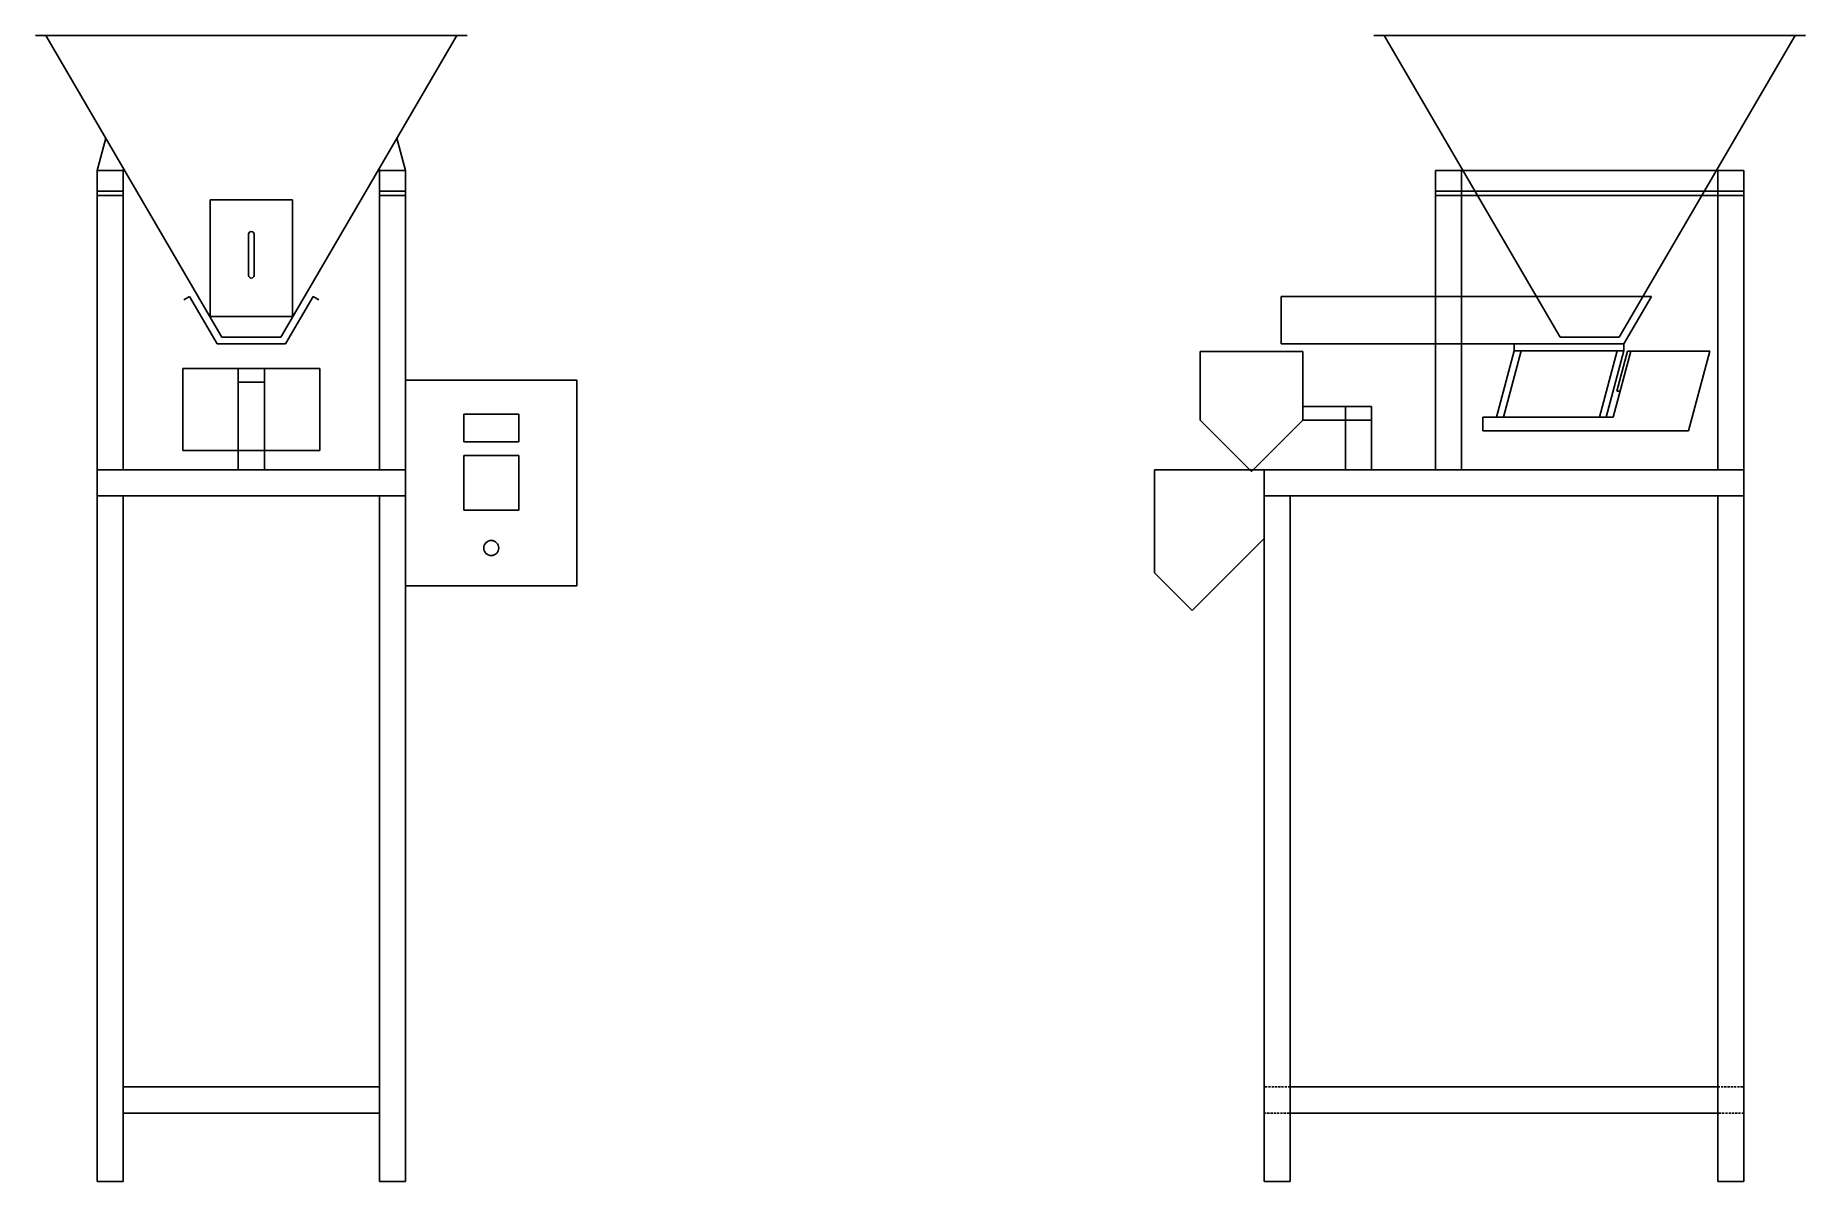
# Model space of a CAD drawing. Header units: centimetres. Extents: x -10816 to 14158, y 31630 to 54288.
# Drawn here: x 11576 to 14158, y 52616 to 54288 of the extents above.
import ezdxf

# ---------------------------------------------------------------- set-up
doc = ezdxf.new("R2010")
doc.units = ezdxf.units.CM
doc.header["$LTSCALE"] = 0.5
doc.linetypes.add('DASHED2', pattern=[9.525, 6.35, -3.175])

msp = doc.modelspace()

# ---------------------------------------------------------------- linework, layer by layer
for p, q in [((11590.642, 54287.949), (11575.642, 54287.949)), ((11590.642, 54287.949), (12190.642, 54287.949)), ((11590.642, 54287.949), (11847.642, 53847.949)), ((11933.642, 53847.949), (12190.642, 54287.949)), ((12190.642, 54287.949), (12205.642, 54287.949)), ((13543.024, 54287.949), (13528.024, 54287.949)), ((13543.024, 54287.949), (14143.024, 54287.949)), ((13543.024, 54287.949), (13800.024, 53847.949)), ((13886.024, 53847.949), (14143.024, 54287.949)), ((14143.024, 54287.949), (14158.024, 54287.949)), ((11665.642, 54090.717), (11678.284, 54137.9)), ((12115.642, 54090.717), (12102.999, 54137.9)), ((11703.742, 54090.717), (11665.642, 54090.717)), ((11665.642, 54090.717), (11703.742, 54090.717)), ((11665.642, 54060.717), (11665.642, 54090.717)), ((11703.742, 54090.717), (11704.403, 54093.184)), ((11703.742, 54090.717), (11703.742, 54060.717)), ((12077.542, 54090.717), (12076.881, 54093.184)), ((12077.542, 54090.717), (12115.642, 54090.717)), ((12115.642, 54090.717), (12077.542, 54090.717)), ((12077.542, 54090.717), (12077.542, 54060.717)), ((12115.642, 54060.717), (12115.642, 54090.717)), ((13618.024, 54060.717), (13618.024, 54090.717)), ((13618.024, 54090.717), (14068.024, 54090.717)), ((13618.024, 54060.717), (13618.024, 54090.717)), ((13656.124, 54090.717), (13656.124, 54060.717)), ((14029.924, 54090.717), (14029.924, 54060.717)), ((14068.024, 54090.717), (14068.024, 54060.717)), ((14068.024, 54060.717), (14068.024, 54090.717)), ((11703.742, 54060.717), (11665.642, 54060.717)), ((11703.742, 54060.717), (11665.642, 54060.717)), ((11665.642, 54060.717), (11665.642, 54054.367)), ((11665.642, 54054.367), (11703.742, 54054.367)), ((11665.642, 53654.367), (11665.642, 54054.367)), ((11703.742, 54054.367), (11703.742, 54060.717)), ((11703.742, 54054.367), (11703.742, 53654.367)), ((12077.542, 54060.717), (12115.642, 54060.717)), ((12077.542, 54060.717), (12115.642, 54060.717)), ((12077.542, 54054.367), (12077.542, 54060.717)), ((12115.642, 54054.367), (12077.542, 54054.367)), ((12077.542, 54054.367), (12077.542, 53654.367)), ((12115.642, 54060.717), (12115.642, 54054.367)), ((12115.642, 53654.367), (12115.642, 54054.367)), ((14068.024, 54060.717), (13618.024, 54060.717)), ((13618.024, 54060.717), (13618.024, 54054.367)), ((13656.124, 54060.717), (13618.024, 54060.717)), ((13656.124, 54060.717), (13618.024, 54060.717)), ((13618.024, 54060.717), (13618.024, 54054.367)), ((13618.024, 53654.367), (13618.024, 54054.367)), ((13618.024, 54054.367), (13656.124, 54054.367)), ((13618.024, 54054.367), (14068.024, 54054.367)), ((13618.024, 54054.367), (13656.124, 54054.367)), ((13656.124, 54054.367), (13656.124, 54060.717)), ((13656.124, 54054.367), (13656.124, 53654.367)), ((14029.924, 54060.717), (14068.024, 54060.717)), ((14029.924, 54060.717), (14068.024, 54060.717)), ((14029.924, 54054.367), (14029.924, 54060.717)), ((14068.024, 54054.367), (14029.924, 54054.367)), ((14029.924, 54054.367), (14029.924, 53654.367)), ((14068.024, 54054.367), (14029.924, 54054.367)), ((14068.024, 54054.367), (14068.024, 54060.717)), ((14068.024, 54060.717), (14068.024, 54054.367)), ((14068.024, 53654.367), (14068.024, 54054.367)), ((11830.642, 53877.949), (11830.642, 54047.949)), ((11830.642, 54047.949), (11950.642, 54047.949)), ((11950.642, 54047.949), (11950.642, 53877.949)), ((11886.642, 53937.949), (11886.642, 53997.949)), ((11894.642, 53997.949), (11894.642, 53937.949)), ((11800.642, 53907.231), (11791.981, 53902.231)), ((11840.642, 53837.949), (11800.642, 53907.231)), ((11940.642, 53837.949), (11980.642, 53907.231)), ((11980.642, 53907.231), (11989.302, 53902.231)), ((13933.024, 53907.231), (13393.024, 53907.231)), ((13393.024, 53907.231), (13393.024, 53837.949)), ((13893.024, 53837.949), (13933.024, 53907.231)), ((13893.024, 53837.949), (13933.024, 53907.231)), ((11890.642, 53877.949), (11830.642, 53877.949)), ((11890.642, 53877.949), (11950.642, 53877.949)), ((11890.642, 53847.949), (11847.642, 53847.949)), ((11890.642, 53847.949), (11847.642, 53847.949)), ((11933.642, 53847.949), (11890.642, 53847.949)), ((11933.642, 53847.949), (11890.642, 53847.949)), ((13843.024, 53847.949), (13800.024, 53847.949)), ((13843.024, 53847.949), (13800.024, 53847.949)), ((13843.024, 53847.949), (13800.024, 53847.949)), ((13886.024, 53847.949), (13843.024, 53847.949)), ((13886.024, 53847.949), (13843.024, 53847.949)), ((13886.024, 53847.949), (13843.024, 53847.949)), ((11940.642, 53837.949), (11840.642, 53837.949)), ((11890.642, 53837.949), (11940.642, 53837.949)), ((13274.815, 53726.845), (13274.815, 53826.845)), ((13274.815, 53826.845), (13424.815, 53826.845)), ((13893.024, 53837.949), (13393.024, 53837.949)), ((13424.815, 53826.845), (13424.815, 53726.845)), ((13424.815, 53826.845), (13424.815, 53726.845)), ((13733.024, 53827.949), (13707.142, 53731.357)), ((13743.024, 53827.949), (13717.142, 53731.357)), ((13893.024, 53837.949), (13733.024, 53837.949)), ((13733.024, 53837.949), (13733.024, 53827.949)), ((13733.024, 53827.949), (13893.024, 53827.949)), ((13733.024, 53827.949), (13743.024, 53827.949)), ((13893.024, 53837.949), (13793.024, 53837.949)), ((13893.024, 53837.949), (13793.024, 53837.949)), ((13843.024, 53837.949), (13893.024, 53837.949)), ((13843.024, 53837.949), (13893.024, 53837.949)), ((13883.024, 53827.949), (13857.142, 53731.357)), ((13867.142, 53731.357), (13893.024, 53827.949)), ((13903.2, 53827.268), (13877.501, 53731.357)), ((13898.2, 53827.268), (13882.671, 53769.312)), ((13893.024, 53827.949), (13883.024, 53827.949)), ((13893.024, 53827.949), (13893.024, 53837.949)), ((13903.2, 53827.268), (13898.2, 53827.268)), ((14018.2, 53827.268), (13903.2, 53827.268)), ((13987.142, 53711.357), (14018.2, 53827.268)), ((11790.642, 53682.321), (11790.642, 53802.321)), ((11790.642, 53802.321), (11890.642, 53802.321)), ((11871.592, 53802.321), (11909.692, 53802.321)), ((11871.592, 53802.321), (11871.592, 53654.367)), ((11871.592, 53802.321), (11871.592, 53782.321)), ((11890.642, 53802.321), (11990.642, 53802.321)), ((11909.692, 53802.321), (11909.692, 53654.367)), ((11990.642, 53802.321), (11990.642, 53682.321)), ((11871.592, 53782.321), (11909.692, 53782.321)), ((12115.642, 53485.317), (12115.642, 53785.317)), ((12115.642, 53785.317), (12365.642, 53785.317)), ((12365.642, 53785.317), (12365.642, 53485.317)), ((13882.671, 53769.312), (13887.671, 53769.312)), ((13524.815, 53746.845), (13424.815, 53746.845)), ((13524.815, 53746.845), (13486.715, 53746.845)), ((13486.715, 53746.845), (13486.715, 53654.367)), ((13524.815, 53726.845), (13524.815, 53746.845)), ((12200.642, 53695.317), (12200.642, 53735.317)), ((12200.642, 53735.317), (12240.642, 53735.317)), ((12240.642, 53735.317), (12280.642, 53735.317)), ((12280.642, 53735.317), (12280.642, 53695.317)), ((13349.815, 53651.845), (13274.815, 53726.845)), ((13424.815, 53726.845), (13349.815, 53651.845)), ((13424.815, 53726.845), (13524.815, 53726.845)), ((13524.815, 53654.367), (13524.815, 53726.845)), ((13707.142, 53731.357), (13687.142, 53731.357)), ((13687.142, 53731.357), (13687.142, 53711.357)), ((13707.142, 53731.357), (13877.501, 53731.357)), ((12280.642, 53695.317), (12200.642, 53695.317)), ((13687.142, 53711.357), (13987.142, 53711.357)), ((11990.642, 53682.321), (11790.642, 53682.321)), ((12200.642, 53595.317), (12200.642, 53675.317)), ((12200.642, 53675.317), (12240.642, 53675.317)), ((12240.642, 53675.317), (12280.642, 53675.317)), ((12280.642, 53675.317), (12280.642, 53595.317)), ((11703.742, 53654.367), (11665.642, 53654.367)), ((11665.642, 53654.367), (12115.642, 53654.367)), ((11665.642, 53616.267), (11665.642, 53654.367)), ((12077.542, 53654.367), (12115.642, 53654.367)), ((12115.642, 53654.367), (12115.642, 53616.267)), ((13368.024, 53654.367), (13208.024, 53654.367)), ((13208.024, 53654.367), (13208.024, 53554.367)), ((13208.024, 53654.367), (13208.024, 53504.367)), ((13368.024, 53616.267), (13368.024, 53654.367)), ((13368.024, 53654.367), (13618.024, 53654.367)), ((13368.024, 53654.367), (13368.024, 53554.367)), ((13486.715, 53654.367), (13524.815, 53654.367)), ((13618.024, 53654.367), (14068.024, 53654.367)), ((14068.024, 53654.367), (13618.024, 53654.367)), ((14068.024, 53654.367), (14068.024, 53616.267)), ((12115.642, 53616.267), (11665.642, 53616.267)), ((11665.642, 53616.267), (11665.642, 52616.267)), ((11703.742, 52616.267), (11703.742, 53616.267)), ((12077.542, 52616.267), (12077.542, 53616.267)), ((12115.642, 53616.267), (12115.642, 52616.267)), ((13368.024, 52616.267), (13368.024, 53616.267)), ((13368.024, 53616.267), (13406.124, 53616.267)), ((13406.124, 53616.267), (13406.124, 52616.267)), ((13618.024, 53616.267), (13406.124, 53616.267)), ((14068.024, 53616.267), (13618.024, 53616.267)), ((14068.024, 53616.267), (14029.924, 53616.267)), ((14029.924, 53616.267), (14029.924, 52616.267)), ((14068.024, 52616.267), (14068.024, 53616.267)), ((12115.642, 53604.367), (12115.642, 53566.267)), ((12280.642, 53595.317), (12200.642, 53595.317)), ((13368.024, 53554.367), (13263.024, 53449.367)), ((12365.642, 53485.317), (12115.642, 53485.317)), ((13208.024, 53504.367), (13263.024, 53449.367)), ((11703.742, 52754.367), (12077.542, 52754.367)), ((13406.124, 52754.367), (14029.924, 52754.367)), ((11703.742, 52616.267), (11703.742, 52716.267)), ((11703.742, 52716.267), (12077.542, 52716.267)), ((13368.024, 52616.267), (13368.024, 52716.267)), ((14029.924, 52716.267), (13406.124, 52716.267)), ((11665.642, 52616.267), (11703.742, 52616.267)), ((12115.642, 52616.267), (12077.542, 52616.267)), ((13406.124, 52616.267), (13368.024, 52616.267)), ((14029.924, 52616.267), (14068.024, 52616.267))]:
    msp.add_line(p, q)
at = {"linetype": 'DASHED2'}
for p, q in [((13406.124, 52754.367), (13368.024, 52754.367)), ((13406.124, 52716.267), (13406.124, 52754.367)), ((14029.924, 52716.267), (14029.924, 52754.367)), ((14029.924, 52754.367), (14068.024, 52754.367)), ((14029.924, 52754.367), (14029.924, 52716.267)), ((13368.024, 52716.267), (13406.124, 52716.267)), ((14068.024, 52716.267), (14029.924, 52716.267))]:
    msp.add_line(p, q, dxfattribs=at)
msp.add_circle((12240.642, 53540.317), 11)
for centre, start, end in [((11890.642, 53997.949), 0, 180), ((11890.642, 53937.949), 180, 0)]:
    msp.add_arc(centre, 4, start, end)

doc.saveas('drawing.dxf')
